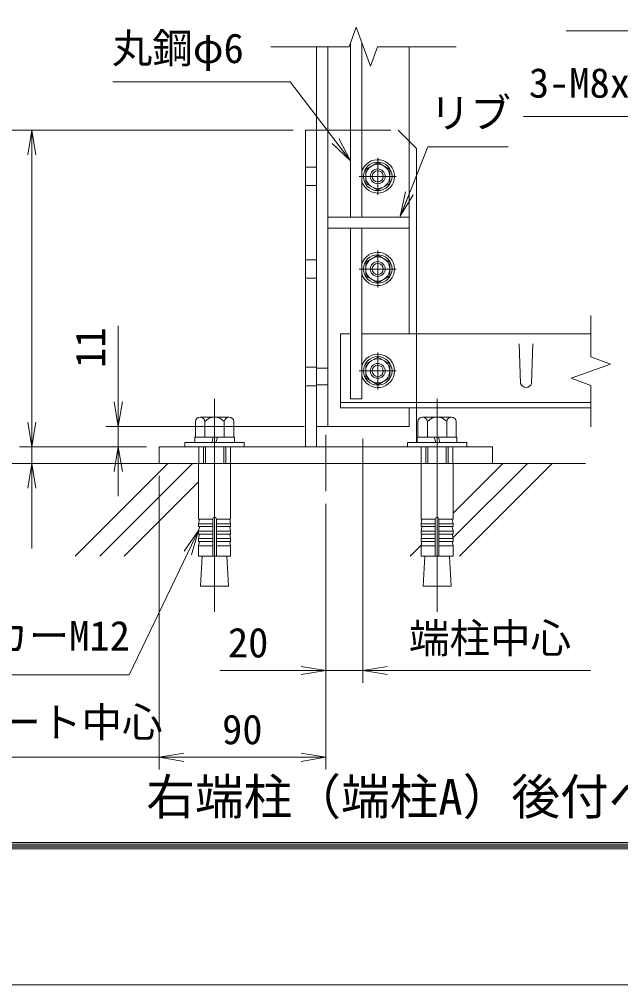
# Model space of a CAD drawing. Units: millimetres, scale not verified, with parts at other scales. Extents: x -4200 to 4200, y -2970 to 2970.
# Drawn here: x -3298 to -2325, y -2970 to -1407 of the extents above; entities that cross this region are included whole.
import ezdxf
from ezdxf.enums import TextEntityAlignment as Align

# ---------------------------------------------------------------- set-up
doc = ezdxf.new("R2010")
doc.units = ezdxf.units.MM
doc.header["$LTSCALE"] = 20
doc.linetypes.add('DASHED', pattern=[7.5, 6, -1.5])
doc.linetypes.add('USER1', pattern=[50.8, 31.75, -6.35, 6.35, -6.35])
for name, color, linetype, lineweight in [('0-0_D-STR1', 1, 'Continuous', 18), ('0-1_D-STR-DIM', 7, 'Continuous', 9), ('0-2_D-STR3', 3, 'Continuous', 13), ('0-3_D-STR-TXT', 7, 'Continuous', 9), ('0-4_0', 7, 'Continuous', 9), ('0-5_D-BMK', 2, 'USER1', 13), ('0-7_D-TTL', 7, 'Continuous', 9), ('0-A_D-BGD', 7, 'Continuous', 9), ('0-B_D-DCR-HCH', 7, 'Continuous', 9)]:
    doc.layers.add(name, color=color, linetype=linetype, lineweight=lineweight)
doc.layers.add('0-8_D-TTL-TXT', color=7, linetype='Continuous')
doc.styles.add('ＭＳ ゴシック', font='')
doc.styles.get('ＭＳ ゴシック').set_extended_font_data('MS Gothic')

# ---------------------------------------------------------------- blocks, each defined once
blk = doc.blocks.new('_Open')
at = {"layer": '0-4_0'}
blk.add_line((-20, 3.33), (0, 0), dxfattribs=at)
blk.add_lwpolyline([(-20, -3.33), (0, 0), (-20, 0)], dxfattribs=at)
blk = doc.blocks.new('MLeader3')
at = {"layer": '0-3_D-STR-TXT'}
blk.add_line((-3031.36, -2267.93), (-3007.98, -2234.8), dxfattribs=at)
for points in [[(-3019.35, -2273.73), (-3007.98, -2234.8), (-3025.36, -2270.83)], [(-3025.36, -2270.83), (-3120.52, -2468.15), (-3871.23, -2468.15), (-3878.43, -2468.15)]]:
    blk.add_lwpolyline(points, dxfattribs=at)

msp = doc.modelspace()

# ---------------------------------------------------------------- linework, layer by layer
at = {"layer": '0-0_D-STR1'}
for p, q in [((-2817.04, -2066.12), (-2817.04, -1451.21)), ((-2799.04, -2066.12), (-2799.04, -1451.21)), ((-2667.04, -1451.21), (-2667.04, -1916.12)), ((-2667.04, -1727.12), (-2799.04, -1727.12)), ((-2667.04, -1745.12), (-2799.04, -1745.12)), ((-2373.21, -1953.42), (-2373.21, -1886.51)), ((-2761.94, -1916.12), (-2778.04, -1916.12)), ((-2778.04, -2036.12), (-2778.04, -1916.12)), ((-2373.21, -1916.12), (-2743.94, -1916.12)), ((-2487.04, -1996.73), (-2489.29, -1932.23)), ((-2469.04, -1996.73), (-2466.79, -1932.23)), ((-2373.21, -2066.51), (-2373.21, -1999.6)), ((-2373.21, -2027.12), (-2778.04, -2027.12)), ((-2373.21, -2036.12), (-2778.04, -2036.12)), ((-2667.04, -2036.12), (-2667.04, -2066.12)), ((-2817.04, -2066.12), (-2667.04, -2066.12))]:
    msp.add_line(p, q, dxfattribs=at)
at = {"layer": '0-0_D-STR1', "linetype": 'DASHED'}
for p, q in [((-2799.04, -1971.62), (-2817.04, -1971.62)), ((-2799.04, -1998.62), (-2817.04, -1998.62))]:
    msp.add_line(p, q, dxfattribs=at)
at = {"layer": '0-0_D-STR1'}
msp.add_lwpolyline([(-2373.21, -1999.6), (-2404.92, -1988.05), (-2341.49, -1964.97), (-2373.21, -1953.42)], dxfattribs=at)
msp.add_arc((-2478.04, -1992.98), 9.75, 202.61986, 337.38014, dxfattribs=at)
at = {"layer": '0-1_D-STR-DIM'}
for p, q in [((-2764.33, -1451.21), (-2752.79, -1419.5)), ((-2752.79, -1419.5), (-2729.7, -1482.92)), ((-2764.33, -1451.21), (-2891.24, -1451.21)), ((-2729.7, -1482.92), (-2718.16, -1451.21)), ((-2591.24, -1451.21), (-2718.16, -1451.21)), ((-2855.04, -1586.12), (-3437.92, -1586.12)), ((-2855.04, -1586.12), (-3297.92, -1586.12)), ((-3277.92, -1626.12), (-3277.92, -2059.12)), ((-3137.92, -2026.12), (-3137.92, -1902.98)), ((-3277.92, -2059.12), (-3277.92, -2019.12)), ((-2837.04, -2066.12), (-3157.92, -2066.12)), ((-3137.92, -2099.12), (-3137.92, -2066.12)), ((-2742.04, -2086.12), (-2742.04, -2481.24)), ((-2742.04, -2086.12), (-2742.04, -2481.24)), ((-3092.04, -2099.12), (-3297.92, -2099.12)), ((-3092.04, -2099.12), (-3297.92, -2099.12)), ((-3277.92, -2099.12), (-3277.92, -2126.12)), ((-3092.04, -2099.12), (-3157.92, -2099.12)), ((-2975.04, -2126.12), (-3437.92, -2126.12)), ((-3047.04, -2126.12), (-3297.92, -2126.12)), ((-3137.92, -2139.12), (-3137.92, -2179.12)), ((-3072.04, -2146.12), (-3072.04, -2621.78)), ((-3277.92, -2166.12), (-3277.92, -2263.5)), ((-2802.04, -2191.12), (-2802.04, -2481.24)), ((-2802.04, -2191.12), (-2802.04, -2621.78)), ((-2842.04, -2461.24), (-2973.43, -2461.24)), ((-2742.04, -2461.24), (-2802.04, -2461.24)), ((-2702.04, -2461.24), (-2373.21, -2461.24)), ((-2702.04, -2461.24), (-2662.04, -2461.24)), ((-3658.99, -2601.78), (-3072.04, -2601.78)), ((-3032.04, -2601.78), (-2842.04, -2601.78))]:
    msp.add_line(p, q, dxfattribs=at)
at = {"layer": '0-2_D-STR3'}
for p, q in [((-2761.94, -1727.12), (-2761.94, -1444.65)), ((-2743.94, -1727.12), (-2743.94, -1443.79)), ((-2835.04, -2099.12), (-2835.04, -1586.12)), ((-2835.04, -1586.12), (-2817.04, -1586.12)), ((-2817.04, -2099.12), (-2817.04, -1586.12)), ((-2667.04, -1604.12), (-2655.04, -1616.12)), ((-2655.04, -1916.12), (-2655.04, -1616.12)), ((-2718.04, -1638.62), (-2737.54, -1649.85)), ((-2718.04, -1638.62), (-2698.54, -1649.85)), ((-2737.54, -1649.85), (-2737.54, -1672.4)), ((-2698.54, -1649.85), (-2698.54, -1672.4)), ((-2718.04, -1683.62), (-2737.54, -1672.4)), ((-2718.04, -1683.62), (-2698.54, -1672.4)), ((-2761.94, -2021.12), (-2761.94, -1745.12)), ((-2718.04, -1788.62), (-2737.54, -1799.85)), ((-2718.04, -1788.62), (-2698.54, -1799.85)), ((-2737.54, -1799.85), (-2737.54, -1822.4)), ((-2698.54, -1799.85), (-2698.54, -1822.4)), ((-2718.04, -1833.62), (-2737.54, -1822.4)), ((-2718.04, -1833.62), (-2698.54, -1822.4)), ((-2718.04, -1953.62), (-2737.54, -1964.84)), ((-2718.04, -1953.62), (-2698.54, -1964.84)), ((-2737.54, -1964.84), (-2737.54, -1987.39)), ((-2698.54, -1964.84), (-2698.54, -1987.39)), ((-2718.04, -1998.62), (-2737.54, -1987.39)), ((-2718.04, -1998.62), (-2698.54, -1987.39)), ((-2655.04, -2092.22), (-2655.04, -2036.12)), ((-2956.09, -2126.12), (-3007.99, -2126.12)), ((-2647.99, -2126.12), (-2596.09, -2126.12))]:
    msp.add_line(p, q, dxfattribs=at)
at = {"layer": '0-2_D-STR3', "linetype": 'DASHED'}
for p, q in [((-2817.04, -1586.12), (-2685.04, -1586.12)), ((-2685.04, -1586.12), (-2667.04, -1604.12)), ((-2835.04, -1646.12), (-2817.04, -1646.12)), ((-2835.04, -1676.12), (-2817.04, -1676.12)), ((-2835.04, -1796.12), (-2817.04, -1796.12)), ((-2835.04, -1826.12), (-2817.04, -1826.12)), ((-2655.04, -2036.12), (-2655.04, -1916.12)), ((-2835.04, -1970.12), (-2817.04, -1970.12)), ((-2835.04, -2000.12), (-2817.04, -2000.12)), ((-2835.04, -2000.12), (-2817.04, -2000.12)), ((-3007.54, -2126.12), (-3007.54, -2099.12)), ((-2956.51, -2126.12), (-2956.51, -2099.12)), ((-2647.58, -2126.12), (-2647.58, -2099.12)), ((-2596.54, -2126.12), (-2596.54, -2099.12))]:
    msp.add_line(p, q, dxfattribs=at)
at = {"layer": '0-2_D-STR3', "lineweight": 18}
for p, q in [((-3013.22, -2083.22), (-3013.22, -2058.32)), ((-3005.43, -2050.82), (-2958.66, -2050.82)), ((-2964.04, -2050.82), (-3000.04, -2050.82)), ((-2997.63, -2083.22), (-2997.63, -2058.32)), ((-2966.46, -2083.22), (-2966.46, -2058.32)), ((-2950.87, -2058.32), (-2950.87, -2083.22)), ((-2653.22, -2058.32), (-2653.22, -2083.22)), ((-2598.66, -2050.82), (-2645.43, -2050.82)), ((-2640.04, -2050.82), (-2604.04, -2050.82)), ((-2637.63, -2083.22), (-2637.63, -2058.32)), ((-2606.46, -2083.22), (-2606.46, -2058.32)), ((-2590.87, -2083.22), (-2590.87, -2058.32)), ((-3030.04, -2099.12), (-3030.04, -2092.22)), ((-3030.04, -2092.22), (-2934.04, -2092.22)), ((-3014.29, -2083.22), (-2949.79, -2083.22)), ((-3014.29, -2092.22), (-3014.29, -2083.22)), ((-2949.79, -2092.22), (-3014.29, -2092.22)), ((-2950.87, -2083.22), (-3013.22, -2083.22)), ((-2986.54, -2092.22), (-2984.13, -2083.22)), ((-2977.54, -2083.22), (-2979.96, -2092.22)), ((-2949.79, -2083.22), (-2949.79, -2092.22)), ((-2934.04, -2092.22), (-2934.04, -2099.12)), ((-2670.04, -2092.22), (-2670.04, -2099.12)), ((-2574.04, -2092.22), (-2670.04, -2092.22)), ((-2589.79, -2083.22), (-2654.29, -2083.22)), ((-2654.29, -2083.22), (-2654.29, -2092.22)), ((-2654.29, -2092.22), (-2589.79, -2092.22)), ((-2653.22, -2083.22), (-2590.87, -2083.22)), ((-2626.54, -2083.22), (-2624.13, -2092.22)), ((-2617.54, -2092.22), (-2619.96, -2083.22)), ((-2589.79, -2092.22), (-2589.79, -2083.22)), ((-2574.04, -2099.12), (-2574.04, -2092.22)), ((-2934.04, -2099.12), (-3030.04, -2099.12)), ((-3000.05, -2126.12), (-3000.05, -2099.12)), ((-2996.81, -2126.12), (-2996.81, -2099.12)), ((-2967.29, -2126.12), (-2967.29, -2099.12)), ((-2964.05, -2099.12), (-2964.05, -2126.12)), ((-2670.04, -2099.12), (-2574.04, -2099.12)), ((-2640.03, -2099.12), (-2640.03, -2126.12)), ((-2636.79, -2126.12), (-2636.79, -2099.12)), ((-2607.27, -2126.12), (-2607.27, -2099.12)), ((-2604.03, -2126.12), (-2604.03, -2099.12)), ((-3007.99, -2126.12), (-3007.99, -2216.23)), ((-2956.09, -2126.12), (-2956.09, -2216.23)), ((-2647.99, -2126.12), (-2647.99, -2216.23)), ((-2596.09, -2126.12), (-2596.09, -2216.23)), ((-2985.04, -2216.23), (-3007.99, -2216.23)), ((-3007.99, -2223.73), (-3006.69, -2216.35)), ((-2985.04, -2216.23), (-2985.04, -2276.12)), ((-2979.04, -2216.23), (-2979.04, -2276.12)), ((-2979.04, -2216.23), (-2956.09, -2216.23)), ((-2956.09, -2223.73), (-2957.4, -2216.35)), ((-2625.04, -2216.23), (-2647.99, -2216.23)), ((-2647.99, -2223.73), (-2646.69, -2216.35)), ((-2625.04, -2216.23), (-2625.04, -2276.12)), ((-2619.04, -2216.23), (-2596.09, -2216.23)), ((-2619.04, -2216.23), (-2619.04, -2276.12)), ((-2596.09, -2223.73), (-2597.4, -2216.35)), ((-3007.99, -2223.73), (-2985.04, -2223.73)), ((-3007.99, -2223.73), (-3007.99, -2228.23)), ((-3007.99, -2228.23), (-2985.04, -2228.23)), ((-3007.99, -2235.73), (-3006.69, -2228.35)), ((-2956.09, -2223.73), (-2979.04, -2223.73)), ((-2956.09, -2228.23), (-2979.04, -2228.23)), ((-2956.09, -2235.73), (-2957.4, -2228.35)), ((-2956.09, -2223.73), (-2956.09, -2228.23)), ((-2647.99, -2223.73), (-2625.04, -2223.73)), ((-2647.99, -2223.73), (-2647.99, -2228.23)), ((-2647.99, -2228.23), (-2625.04, -2228.23)), ((-2647.99, -2235.73), (-2646.69, -2228.35)), ((-2596.09, -2223.73), (-2619.04, -2223.73)), ((-2596.09, -2228.23), (-2619.04, -2228.23)), ((-2596.09, -2235.73), (-2597.4, -2228.35)), ((-2596.09, -2223.73), (-2596.09, -2228.23)), ((-3007.99, -2235.73), (-2985.04, -2235.73)), ((-3007.99, -2235.73), (-3007.99, -2240.23)), ((-3007.99, -2240.23), (-2985.04, -2240.23)), ((-3007.99, -2247.73), (-3006.69, -2240.35)), ((-3007.99, -2247.73), (-2985.04, -2247.73)), ((-3007.99, -2247.73), (-3007.99, -2252.23)), ((-2956.09, -2235.73), (-2979.04, -2235.73)), ((-2956.09, -2240.23), (-2979.04, -2240.23)), ((-2956.09, -2247.73), (-2979.04, -2247.73)), ((-2956.09, -2247.73), (-2957.4, -2240.35)), ((-2956.09, -2235.73), (-2956.09, -2240.23)), ((-2956.09, -2247.73), (-2956.09, -2252.23)), ((-2647.99, -2235.73), (-2625.04, -2235.73)), ((-2647.99, -2235.73), (-2647.99, -2240.23)), ((-2647.99, -2240.23), (-2625.04, -2240.23)), ((-2647.99, -2247.73), (-2646.69, -2240.35)), ((-2647.99, -2247.73), (-2625.04, -2247.73)), ((-2647.99, -2247.73), (-2647.99, -2252.23)), ((-2596.09, -2235.73), (-2619.04, -2235.73)), ((-2596.09, -2240.23), (-2619.04, -2240.23)), ((-2596.09, -2247.73), (-2619.04, -2247.73)), ((-2596.09, -2247.73), (-2597.4, -2240.35)), ((-2596.09, -2235.73), (-2596.09, -2240.23)), ((-2596.09, -2247.73), (-2596.09, -2252.23)), ((-3007.99, -2252.23), (-2985.04, -2252.23)), ((-3007.99, -2259.62), (-3006.69, -2252.23)), ((-3007.99, -2259.62), (-2985.04, -2259.62)), ((-3007.99, -2259.62), (-3007.99, -2276.12)), ((-2956.09, -2252.23), (-2979.04, -2252.23)), ((-2956.09, -2259.62), (-2979.04, -2259.62)), ((-2956.09, -2259.62), (-2957.4, -2252.23)), ((-2956.09, -2259.62), (-2956.09, -2276.12)), ((-2647.99, -2259.62), (-2646.69, -2252.23)), ((-2647.99, -2252.23), (-2625.04, -2252.23)), ((-2647.99, -2259.62), (-2625.04, -2259.62)), ((-2647.99, -2259.62), (-2647.99, -2276.12)), ((-2596.09, -2252.23), (-2619.04, -2252.23)), ((-2596.09, -2259.62), (-2619.04, -2259.62)), ((-2596.09, -2259.62), (-2597.4, -2252.23)), ((-2596.09, -2259.62), (-2596.09, -2276.12)), ((-2956.09, -2276.12), (-3007.99, -2276.12)), ((-3002.04, -2276.12), (-3004.78, -2324.42)), ((-2962.05, -2276.12), (-2959.31, -2324.42)), ((-2647.99, -2276.12), (-2596.09, -2276.12)), ((-2642.04, -2276.12), (-2644.78, -2324.42)), ((-2602.05, -2276.12), (-2599.31, -2324.42)), ((-3004.78, -2324.42), (-2959.31, -2324.42)), ((-2599.31, -2324.42), (-2644.78, -2324.42))]:
    msp.add_line(p, q, dxfattribs=at)
at = {"layer": '0-2_D-STR3'}
msp.add_lwpolyline([(-2761.94, -2021.12), (-2743.94, -2021.12), (-2743.94, -1745.12)], dxfattribs=at)
msp.add_lwpolyline([(-3072.04, -2126.12), (-2532.04, -2126.12), (-2532.04, -2099.12), (-3072.04, -2099.12)], close=True, dxfattribs=at)
for centre, radius in [((-2718.04, -1661.12), 23.1), ((-2718.04, -1661.12), 19.5), ((-2718.04, -1661.12), 12), ((-2718.04, -1661.12), 9), ((-2718.04, -1811.12), 23.1), ((-2718.04, -1811.12), 19.5), ((-2718.04, -1811.12), 12), ((-2718.04, -1811.12), 9), ((-2718.04, -1976.12), 23.1), ((-2718.04, -1976.12), 19.5), ((-2718.04, -1976.12), 12), ((-2718.04, -1976.12), 9)]:
    msp.add_circle(centre, radius, dxfattribs=at)
for centre in [(-2718.04, -1661.12), (-2718.04, -1811.12), (-2718.04, -1976.12)]:
    msp.add_arc(centre, 27, 196.41624, 163.58376, dxfattribs=at)
at = {"layer": '0-2_D-STR3', "lineweight": 18}
for centre, radius, start, end in [((-3005.43, -2058.62), 7.8, 2.20423, 177.79577), ((-2982.04, -2070.77), 19.95, 38.61324, 141.38676), ((-2958.66, -2058.62), 7.8, 2.20423, 177.79577), ((-2645.43, -2058.62), 7.8, 2.20423, 177.79577), ((-2622.04, -2070.77), 19.95, 38.61324, 141.38676), ((-2598.66, -2058.62), 7.8, 2.20423, 177.79577), ((-2982.04, -2216.23), 3, 0, 180), ((-2622.04, -2216.23), 3, 0, 180)]:
    msp.add_arc(centre, radius, start, end, dxfattribs=at)
at = {"layer": '0-3_D-STR-TXT'}
for points in [[(-2413.06, -1425.63), (-1966.57, -1425.63), (-1846.8, -1530.96)], [(-3146.91, -1508.13), (-2859.69, -1508.13), (-2763.16, -1634.27)], [(-2482.04, -1564.16), (-1922.68, -1564.16), (-1759.27, -1648.21)], [(-2507, -1613.03), (-2637.02, -1613.03), (-2680.88, -1723.86)]]:
    msp.add_lwpolyline(points, dxfattribs=at)
at = {"layer": '0-5_D-BMK'}
for p, q in [((-2718.04, -1631.12), (-2718.04, -1691.12)), ((-2748.04, -1661.12), (-2688.04, -1661.12)), ((-2718.04, -1781.12), (-2718.04, -1841.12)), ((-2748.04, -1811.12), (-2688.04, -1811.12)), ((-2718.04, -1946.11), (-2718.04, -2006.11)), ((-2748.04, -1976.12), (-2688.04, -1976.12)), ((-2982.04, -2021.4), (-2982.04, -2366.39)), ((-2622.04, -2021.4), (-2622.04, -2366.39)), ((-2802.04, -2171.12), (-2802.04, -2079.89))]:
    msp.add_line(p, q, dxfattribs=at)
at = {"layer": '0-7_D-TTL', "color": 2, "lineweight": 18}
msp.add_lwpolyline([(-4200, 2970), (4200, 2970), (4200, -2970), (-4200, -2970)], close=True, dxfattribs=at)
at = {"layer": '0-7_D-TTL'}
for points in [[(-3930, 2750), (3930, 2750), (3930, -2750), (-3930, -2750)], [(-3927.5, 2747.5), (3927.5, 2747.5), (3927.5, -2747.5), (-3927.5, -2747.5)], [(-3925, 2745), (3925, 2745), (3925, -2745), (-3925, -2745)], [(-3922.5, 2742.5), (3922.5, 2742.5), (3922.5, -2742.5), (-3922.5, -2742.5)], [(-3920, 2740), (3920, 2740), (3920, -2740), (-3920, -2740)]]:
    msp.add_lwpolyline(points, close=True, dxfattribs=at)
at = {"layer": '0-A_D-BGD'}
msp.add_line((-2382.04, -2126.12), (-3243.86, -2126.12), dxfattribs=at)
at = {"layer": '0-B_D-DCR-HCH'}
for p, q in [((-3207.72, -2276.12), (-3057.73, -2126.12)), ((-3167.95, -2276.12), (-3017.95, -2126.12)), ((-2596.28, -2246.67), (-2475.73, -2126.12)), ((-2596.09, -2206.7), (-2515.51, -2126.12)), ((-2585.96, -2276.12), (-2435.96, -2126.12)), ((-3128.18, -2276.12), (-3007.99, -2155.94)), ((-2665.51, -2276.12), (-2647.78, -2258.39))]:
    msp.add_line(p, q, dxfattribs=at)

# ---------------------------------------------------------------- block references
at = {"layer": '0-1_D-STR-DIM', "xscale": 2, "yscale": 2}
for p, rotation in [((-3277.92, -1586.12), 90), ((-3137.92, -2066.12), 270), ((-3277.92, -2099.12), 270), ((-3277.92, -2099.12), 270), ((-3137.92, -2099.12), 90), ((-3277.92, -2126.12), 90), ((-2742.04, -2461.24), 180), ((-2742.04, -2461.24), 180), ((-3072.04, -2601.78), 180)]:
    msp.add_blockref('_Open', p, dxfattribs=dict(at, rotation=rotation))
for p in [(-2802.04, -2461.24), (-2802.04, -2601.78)]:
    msp.add_blockref('_Open', p, dxfattribs=at)
at = {"layer": '0-3_D-STR-TXT', "xscale": 2, "yscale": 2}
for p, rotation in [((-2761.94, -1635.85), 307.42603), ((-2681.62, -1725.72), 248.409)]:
    msp.add_blockref('_Open', p, dxfattribs=dict(at, rotation=rotation))
at = {"layer": '0-3_D-STR-TXT'}
msp.add_blockref('MLeader3', (0, 0), dxfattribs=at)

# ---------------------------------------------------------------- texts
at = {"layer": '0-1_D-STR-DIM', "style": 'ＭＳ ゴシック'}
msp.add_text('11', height=48.09, rotation=90, dxfattribs=at).set_placement((-3144.67, -1971.27), align=Align.BOTTOM_LEFT)
for s, p in [('端柱中心', (-2667.48, -2447.38)), ('20', (-2960.49, -2454.49)), ('90', (-2969.92, -2595.03))]:
    msp.add_text(s, height=48.09, dxfattribs=at).set_placement(p, align=Align.BOTTOM_LEFT)
at = {"layer": '0-3_D-STR-TXT', "style": 'ＭＳ ゴシック'}
for s, p in [('丸鋼φ6', (-3148.45, -1492.11)), ('3-M8x30（N.W.SW）', (-2473.42, -1548.15)), ('リブ', (-2633.79, -1597.02)), ('他穿孔めねじアンカーM12', (-3873.26, -2443.37)), ('ベースプレート中心', (-3656.66, -2583.33))]:
    msp.add_text(s, height=48.09, dxfattribs=at).set_placement(p, align=Align.BOTTOM_LEFT)
at = {"layer": '0-8_D-TTL-TXT', "style": 'ＭＳ ゴシック'}
msp.add_text('右端柱（端柱A）後付ベースプレート詳細図', height=57.77, dxfattribs=at).set_placement((-3092.69, -2711.9), align=Align.BOTTOM_LEFT)

doc.saveas('drawing.dxf')
